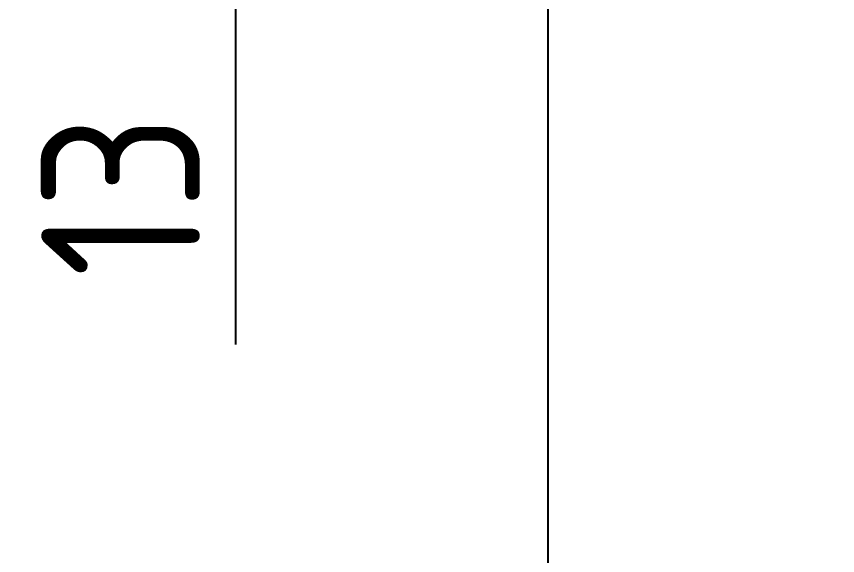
# Model space of a CAD drawing. Header units: inches. Extents: x 129892 to 140765, y 18172 to 24435.
# Drawn here: x 131870.5 to 132102.8, y 22338 to 22490.6 of the extents above; entities that cross this region are included whole.
import ezdxf

# ---------------------------------------------------------------- set-up
doc = ezdxf.new("R2010")
doc.units = ezdxf.units.IN
doc.header["$MEASUREMENT"] = 0
doc.header["$PDMODE"] = 66
doc.styles.add('EXCELSIOR', font='dim.shx', dxfattribs={"height": 45})
doc.dimstyles.new('EXCELSIOR', dxfattribs={"dimtxt": 50, "dimasz": 15, "dimexe": 20, "dimexo": 20, "dimgap": 10, "dimtad": 1, "dimdec": 0, "dimtxsty": 'EXCELSIOR', "dimblk": 'OBLIQUE', "dimcen": 2.5, "dimclrd": 1, "dimclre": 1, "dimclrt": 1, "dimadec": 0, "dimazin": 0, "dimtfac": 1, "dimtdec": 0, "dimtofl": 0, "dimtmove": 0, "dimatfit": 3, "dimfxl": 0, "dimlwd": 25, "dimarcsym": 0})

# ---------------------------------------------------------------- blocks, each defined once
blk = doc.blocks.new('_OBLIQUE')
at = {"color": 0, "linetype": 'ByBlock'}
blk.add_line((-0.5, -0.5), (0.5, 0.5), dxfattribs=at)
blk = doc.blocks.new('*D180')
at = {"color": 1, "lineweight": 25}
for p, q in [((131932.48, 22524.99), (131932.48, 22539.99)), ((131932.48, 22511.99), (131932.48, 22397.7))]:
    blk.add_line(p, q, dxfattribs=at)
at = {"color": 1, "lineweight": -2}
for p, q in [((132000.88, 22524.99), (131912.48, 22524.99)), ((132000.88, 22511.99), (131912.48, 22511.99))]:
    blk.add_line(p, q, dxfattribs=at)
at = {"layer": 'Defpoints', "color": 0}
for p in [(132020.88, 22524.99), (131932.48, 22511.99), (132020.88, 22511.99)]:
    blk.add_point(p, dxfattribs=at)
at = {"color": 1, "lineweight": 25, "xscale": 15, "yscale": 15, "zscale": 15}
for p, rotation in [((131932.48, 22524.99), 270), ((131932.48, 22511.99), 90)]:
    blk.add_blockref('_OBLIQUE', p, dxfattribs=dict(at, rotation=rotation))
at = {"color": 1, "insert": (131899.98, 22439.85), "char_height": 45, "attachment_point": 5, "rotation": 90, "style": 'EXCELSIOR'}
blk.add_mtext('13', dxfattribs=at)

msp = doc.modelspace()

# ---------------------------------------------------------------- linework, layer by layer
msp.add_lwpolyline([(132020.88, 21727.49), (132020.88, 24024.99), (135113.65, 24024.99)])

# ---------------------------------------------------------------- dimensions: what is measured, and where the dimension line sits
dim = msp.add_linear_dim(base=(131932.48, 22511.99), p1=(132020.88, 22524.99), p2=(132020.88, 22511.99), angle=90, dimstyle='EXCELSIOR')
dim.commit()
dim.dimension.update_dxf_attribs({"geometry": '*D180', "text_midpoint": (131899.98, 22439.85)})

doc.saveas('drawing.dxf')
